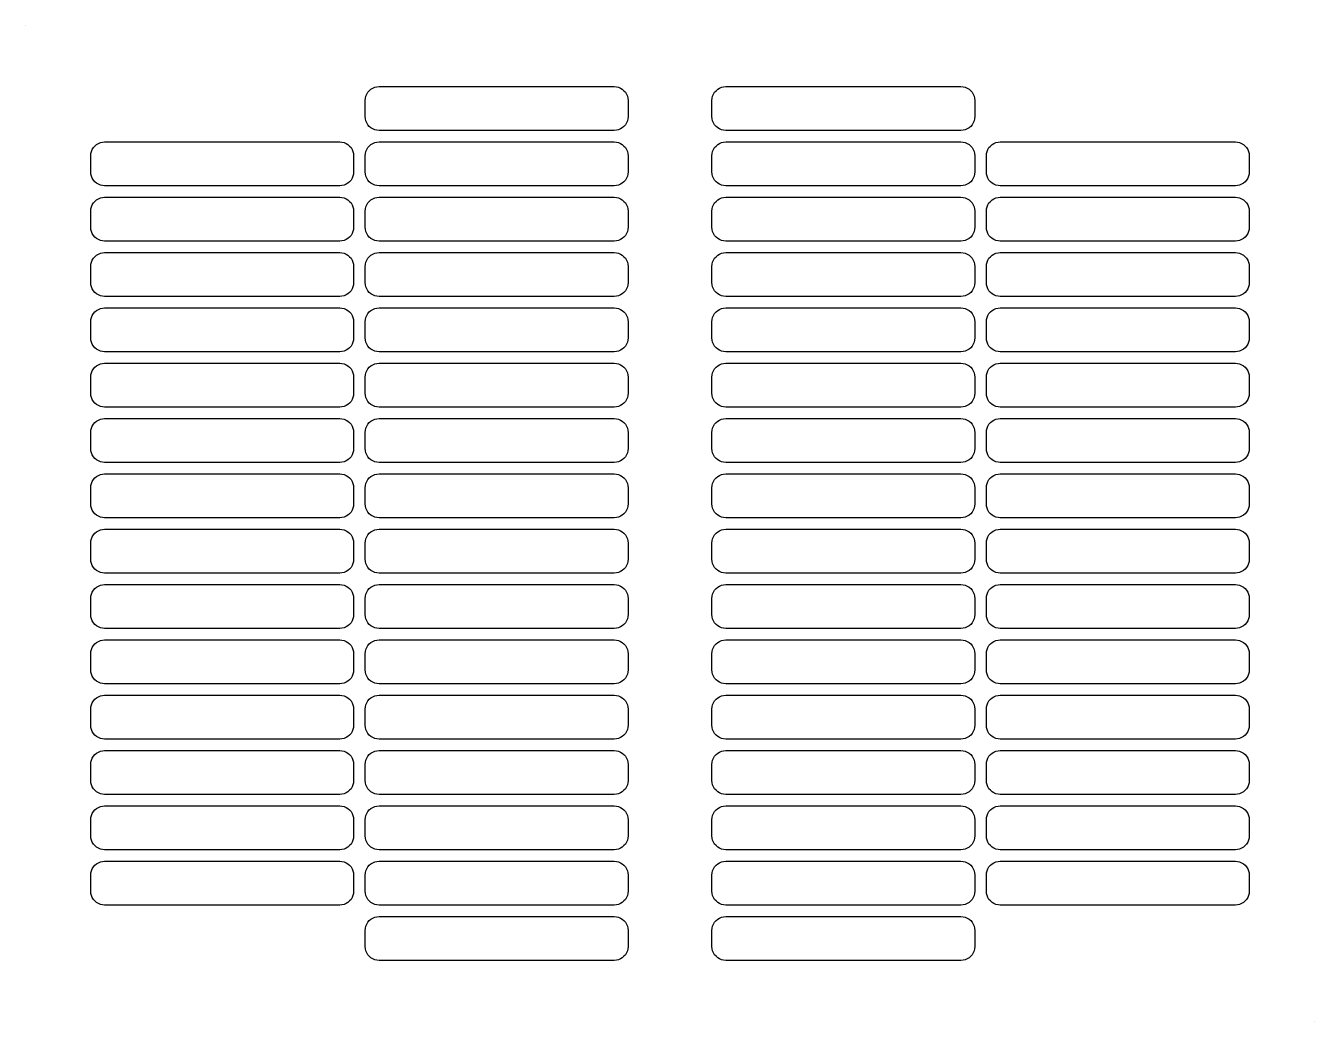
# Model space of a CAD drawing. Extents: x 0 to 279, y 0 to 216.
import ezdxf

# ---------------------------------------------------------------- set-up
doc = ezdxf.new("R2010")
doc.units = 0
doc.layers.add('ANCHOR', color=7, linetype='CONTINUOUS')
doc.layers.add('CUT', color=1, linetype='CONTINUOUS')

msp = doc.modelspace()

# ---------------------------------------------------------------- linework, layer by layer
at = {"layer": 'ANCHOR'}
for points in [[(0, 215.9), (0.01, 215.9), (0.01, 215.89), (0, 215.89)], [(279.39, 0.01), (279.4, 0.01), (279.4, 0), (279.39, 0)]]:
    msp.add_lwpolyline(points, close=True, dxfattribs=at)
at = {"layer": 'CUT'}
for points in [[(127.6, 202.7), (128.0693, 202.6631), (128.5271, 202.5532), (128.962, 202.373), (129.3634, 202.1271), (129.7213, 201.8213), (130.0271, 201.4634), (130.273, 201.062), (130.4532, 200.6271), (130.5631, 200.1693), (130.6, 199.7), (130.6, 196.2), (130.5631, 195.7307), (130.4532, 195.2729), (130.273, 194.838), (130.0271, 194.4366), (129.7213, 194.0787), (129.3634, 193.7729), (128.962, 193.527), (128.5271, 193.3468), (128.0693, 193.2369), (127.6, 193.2), (76.6, 193.2), (76.1307, 193.2369), (75.6729, 193.3468), (75.238, 193.527), (74.8366, 193.7729), (74.4787, 194.0787), (74.1729, 194.4366), (73.927, 194.838), (73.7468, 195.2729), (73.6369, 195.7307), (73.6, 196.2), (73.6, 199.7), (73.6369, 200.1693), (73.7468, 200.6271), (73.927, 201.062), (74.1729, 201.4634), (74.4787, 201.8213), (74.8366, 202.1271), (75.238, 202.373), (75.6729, 202.5532), (76.1307, 202.6631), (76.6, 202.7)], [(202.8, 202.7), (203.2693, 202.6631), (203.7271, 202.5532), (204.162, 202.373), (204.5634, 202.1271), (204.9213, 201.8213), (205.2271, 201.4634), (205.473, 201.062), (205.6532, 200.6271), (205.7631, 200.1693), (205.8, 199.7), (205.8, 196.2), (205.7631, 195.7307), (205.6532, 195.2729), (205.473, 194.838), (205.2271, 194.4366), (204.9213, 194.0787), (204.5634, 193.7729), (204.162, 193.527), (203.7271, 193.3468), (203.2693, 193.2369), (202.8, 193.2), (151.8, 193.2), (151.3307, 193.2369), (150.8729, 193.3468), (150.438, 193.527), (150.0366, 193.7729), (149.6787, 194.0787), (149.3729, 194.4366), (149.127, 194.838), (148.9468, 195.2729), (148.8369, 195.7307), (148.8, 196.2), (148.8, 199.7), (148.8369, 200.1693), (148.9468, 200.6271), (149.127, 201.062), (149.3729, 201.4634), (149.6787, 201.8213), (150.0366, 202.1271), (150.438, 202.373), (150.8729, 202.5532), (151.3307, 202.6631), (151.8, 202.7)], [(68.1, 190.7), (68.5693, 190.6631), (69.0271, 190.5532), (69.462, 190.373), (69.8634, 190.1271), (70.2213, 189.8213), (70.5271, 189.4634), (70.773, 189.062), (70.9532, 188.6271), (71.0631, 188.1693), (71.1, 187.7), (71.1, 184.2), (71.0631, 183.7307), (70.9532, 183.2729), (70.773, 182.838), (70.5271, 182.4366), (70.2213, 182.0787), (69.8634, 181.7729), (69.462, 181.527), (69.0271, 181.3468), (68.5693, 181.2369), (68.1, 181.2), (17.1, 181.2), (16.6307, 181.2369), (16.1729, 181.3468), (15.738, 181.527), (15.3366, 181.7729), (14.9787, 182.0787), (14.6729, 182.4366), (14.427, 182.838), (14.2468, 183.2729), (14.1369, 183.7307), (14.1, 184.2), (14.1, 187.7), (14.1369, 188.1693), (14.2468, 188.6271), (14.427, 189.062), (14.6729, 189.4634), (14.9787, 189.8213), (15.3366, 190.1271), (15.738, 190.373), (16.1729, 190.5532), (16.6307, 190.6631), (17.1, 190.7)], [(127.6, 190.7), (128.0693, 190.6631), (128.5271, 190.5532), (128.962, 190.373), (129.3634, 190.1271), (129.7213, 189.8213), (130.0271, 189.4634), (130.273, 189.062), (130.4532, 188.6271), (130.5631, 188.1693), (130.6, 187.7), (130.6, 184.2), (130.5631, 183.7307), (130.4532, 183.2729), (130.273, 182.838), (130.0271, 182.4366), (129.7213, 182.0787), (129.3634, 181.7729), (128.962, 181.527), (128.5271, 181.3468), (128.0693, 181.2369), (127.6, 181.2), (76.6, 181.2), (76.1307, 181.2369), (75.6729, 181.3468), (75.238, 181.527), (74.8366, 181.7729), (74.4787, 182.0787), (74.1729, 182.4366), (73.927, 182.838), (73.7468, 183.2729), (73.6369, 183.7307), (73.6, 184.2), (73.6, 187.7), (73.6369, 188.1693), (73.7468, 188.6271), (73.927, 189.062), (74.1729, 189.4634), (74.4787, 189.8213), (74.8366, 190.1271), (75.238, 190.373), (75.6729, 190.5532), (76.1307, 190.6631), (76.6, 190.7)], [(202.8, 190.7), (203.2693, 190.6631), (203.7271, 190.5532), (204.162, 190.373), (204.5634, 190.1271), (204.9213, 189.8213), (205.2271, 189.4634), (205.473, 189.062), (205.6532, 188.6271), (205.7631, 188.1693), (205.8, 187.7), (205.8, 184.2), (205.7631, 183.7307), (205.6532, 183.2729), (205.473, 182.838), (205.2271, 182.4366), (204.9213, 182.0787), (204.5634, 181.7729), (204.162, 181.527), (203.7271, 181.3468), (203.2693, 181.2369), (202.8, 181.2), (151.8, 181.2), (151.3307, 181.2369), (150.8729, 181.3468), (150.438, 181.527), (150.0366, 181.7729), (149.6787, 182.0787), (149.3729, 182.4366), (149.127, 182.838), (148.9468, 183.2729), (148.8369, 183.7307), (148.8, 184.2), (148.8, 187.7), (148.8369, 188.1693), (148.9468, 188.6271), (149.127, 189.062), (149.3729, 189.4634), (149.6787, 189.8213), (150.0366, 190.1271), (150.438, 190.373), (150.8729, 190.5532), (151.3307, 190.6631), (151.8, 190.7)], [(262.3, 190.7), (262.7693, 190.6631), (263.2271, 190.5532), (263.662, 190.373), (264.0634, 190.1271), (264.4213, 189.8213), (264.7271, 189.4634), (264.973, 189.062), (265.1532, 188.6271), (265.2631, 188.1693), (265.3, 187.7), (265.3, 184.2), (265.2631, 183.7307), (265.1532, 183.2729), (264.973, 182.838), (264.7271, 182.4366), (264.4213, 182.0787), (264.0634, 181.7729), (263.662, 181.527), (263.2271, 181.3468), (262.7693, 181.2369), (262.3, 181.2), (211.3, 181.2), (210.8307, 181.2369), (210.3729, 181.3468), (209.938, 181.527), (209.5366, 181.7729), (209.1787, 182.0787), (208.8729, 182.4366), (208.627, 182.838), (208.4468, 183.2729), (208.3369, 183.7307), (208.3, 184.2), (208.3, 187.7), (208.3369, 188.1693), (208.4468, 188.6271), (208.627, 189.062), (208.8729, 189.4634), (209.1787, 189.8213), (209.5366, 190.1271), (209.938, 190.373), (210.3729, 190.5532), (210.8307, 190.6631), (211.3, 190.7)], [(68.1, 178.7), (68.5693, 178.6631), (69.0271, 178.5532), (69.462, 178.373), (69.8634, 178.1271), (70.2213, 177.8213), (70.5271, 177.4634), (70.773, 177.062), (70.9532, 176.6271), (71.0631, 176.1693), (71.1, 175.7), (71.1, 172.2), (71.0631, 171.7307), (70.9532, 171.2729), (70.773, 170.838), (70.5271, 170.4366), (70.2213, 170.0787), (69.8634, 169.7729), (69.462, 169.527), (69.0271, 169.3468), (68.5693, 169.2369), (68.1, 169.2), (17.1, 169.2), (16.6307, 169.2369), (16.1729, 169.3468), (15.738, 169.527), (15.3366, 169.7729), (14.9787, 170.0787), (14.6729, 170.4366), (14.427, 170.838), (14.2468, 171.2729), (14.1369, 171.7307), (14.1, 172.2), (14.1, 175.7), (14.1369, 176.1693), (14.2468, 176.6271), (14.427, 177.062), (14.6729, 177.4634), (14.9787, 177.8213), (15.3366, 178.1271), (15.738, 178.373), (16.1729, 178.5532), (16.6307, 178.6631), (17.1, 178.7)], [(127.6, 178.7), (128.0693, 178.6631), (128.5271, 178.5532), (128.962, 178.373), (129.3634, 178.1271), (129.7213, 177.8213), (130.0271, 177.4634), (130.273, 177.062), (130.4532, 176.6271), (130.5631, 176.1693), (130.6, 175.7), (130.6, 172.2), (130.5631, 171.7307), (130.4532, 171.2729), (130.273, 170.838), (130.0271, 170.4366), (129.7213, 170.0787), (129.3634, 169.7729), (128.962, 169.527), (128.5271, 169.3468), (128.0693, 169.2369), (127.6, 169.2), (76.6, 169.2), (76.1307, 169.2369), (75.6729, 169.3468), (75.238, 169.527), (74.8366, 169.7729), (74.4787, 170.0787), (74.1729, 170.4366), (73.927, 170.838), (73.7468, 171.2729), (73.6369, 171.7307), (73.6, 172.2), (73.6, 175.7), (73.6369, 176.1693), (73.7468, 176.6271), (73.927, 177.062), (74.1729, 177.4634), (74.4787, 177.8213), (74.8366, 178.1271), (75.238, 178.373), (75.6729, 178.5532), (76.1307, 178.6631), (76.6, 178.7)], [(202.8, 178.7), (203.2693, 178.6631), (203.7271, 178.5532), (204.162, 178.373), (204.5634, 178.1271), (204.9213, 177.8213), (205.2271, 177.4634), (205.473, 177.062), (205.6532, 176.6271), (205.7631, 176.1693), (205.8, 175.7), (205.8, 172.2), (205.7631, 171.7307), (205.6532, 171.2729), (205.473, 170.838), (205.2271, 170.4366), (204.9213, 170.0787), (204.5634, 169.7729), (204.162, 169.527), (203.7271, 169.3468), (203.2693, 169.2369), (202.8, 169.2), (151.8, 169.2), (151.3307, 169.2369), (150.8729, 169.3468), (150.438, 169.527), (150.0366, 169.7729), (149.6787, 170.0787), (149.3729, 170.4366), (149.127, 170.838), (148.9468, 171.2729), (148.8369, 171.7307), (148.8, 172.2), (148.8, 175.7), (148.8369, 176.1693), (148.9468, 176.6271), (149.127, 177.062), (149.3729, 177.4634), (149.6787, 177.8213), (150.0366, 178.1271), (150.438, 178.373), (150.8729, 178.5532), (151.3307, 178.6631), (151.8, 178.7)], [(262.3, 178.7), (262.7693, 178.6631), (263.2271, 178.5532), (263.662, 178.373), (264.0634, 178.1271), (264.4213, 177.8213), (264.7271, 177.4634), (264.973, 177.062), (265.1532, 176.6271), (265.2631, 176.1693), (265.3, 175.7), (265.3, 172.2), (265.2631, 171.7307), (265.1532, 171.2729), (264.973, 170.838), (264.7271, 170.4366), (264.4213, 170.0787), (264.0634, 169.7729), (263.662, 169.527), (263.2271, 169.3468), (262.7693, 169.2369), (262.3, 169.2), (211.3, 169.2), (210.8307, 169.2369), (210.3729, 169.3468), (209.938, 169.527), (209.5366, 169.7729), (209.1787, 170.0787), (208.8729, 170.4366), (208.627, 170.838), (208.4468, 171.2729), (208.3369, 171.7307), (208.3, 172.2), (208.3, 175.7), (208.3369, 176.1693), (208.4468, 176.6271), (208.627, 177.062), (208.8729, 177.4634), (209.1787, 177.8213), (209.5366, 178.1271), (209.938, 178.373), (210.3729, 178.5532), (210.8307, 178.6631), (211.3, 178.7)], [(68.1, 166.7), (68.5693, 166.6631), (69.0271, 166.5532), (69.462, 166.373), (69.8634, 166.1271), (70.2213, 165.8213), (70.5271, 165.4634), (70.773, 165.062), (70.9532, 164.6271), (71.0631, 164.1693), (71.1, 163.7), (71.1, 160.2), (71.0631, 159.7307), (70.9532, 159.2729), (70.773, 158.838), (70.5271, 158.4366), (70.2213, 158.0787), (69.8634, 157.7729), (69.462, 157.527), (69.0271, 157.3468), (68.5693, 157.2369), (68.1, 157.2), (17.1, 157.2), (16.6307, 157.2369), (16.1729, 157.3468), (15.738, 157.527), (15.3366, 157.7729), (14.9787, 158.0787), (14.6729, 158.4366), (14.427, 158.838), (14.2468, 159.2729), (14.1369, 159.7307), (14.1, 160.2), (14.1, 163.7), (14.1369, 164.1693), (14.2468, 164.6271), (14.427, 165.062), (14.6729, 165.4634), (14.9787, 165.8213), (15.3366, 166.1271), (15.738, 166.373), (16.1729, 166.5532), (16.6307, 166.6631), (17.1, 166.7)], [(127.6, 166.7), (128.0693, 166.6631), (128.5271, 166.5532), (128.962, 166.373), (129.3634, 166.1271), (129.7213, 165.8213), (130.0271, 165.4634), (130.273, 165.062), (130.4532, 164.6271), (130.5631, 164.1693), (130.6, 163.7), (130.6, 160.2), (130.5631, 159.7307), (130.4532, 159.2729), (130.273, 158.838), (130.0271, 158.4366), (129.7213, 158.0787), (129.3634, 157.7729), (128.962, 157.527), (128.5271, 157.3468), (128.0693, 157.2369), (127.6, 157.2), (76.6, 157.2), (76.1307, 157.2369), (75.6729, 157.3468), (75.238, 157.527), (74.8366, 157.7729), (74.4787, 158.0787), (74.1729, 158.4366), (73.927, 158.838), (73.7468, 159.2729), (73.6369, 159.7307), (73.6, 160.2), (73.6, 163.7), (73.6369, 164.1693), (73.7468, 164.6271), (73.927, 165.062), (74.1729, 165.4634), (74.4787, 165.8213), (74.8366, 166.1271), (75.238, 166.373), (75.6729, 166.5532), (76.1307, 166.6631), (76.6, 166.7)], [(202.8, 166.7), (203.2693, 166.6631), (203.7271, 166.5532), (204.162, 166.373), (204.5634, 166.1271), (204.9213, 165.8213), (205.2271, 165.4634), (205.473, 165.062), (205.6532, 164.6271), (205.7631, 164.1693), (205.8, 163.7), (205.8, 160.2), (205.7631, 159.7307), (205.6532, 159.2729), (205.473, 158.838), (205.2271, 158.4366), (204.9213, 158.0787), (204.5634, 157.7729), (204.162, 157.527), (203.7271, 157.3468), (203.2693, 157.2369), (202.8, 157.2), (151.8, 157.2), (151.3307, 157.2369), (150.8729, 157.3468), (150.438, 157.527), (150.0366, 157.7729), (149.6787, 158.0787), (149.3729, 158.4366), (149.127, 158.838), (148.9468, 159.2729), (148.8369, 159.7307), (148.8, 160.2), (148.8, 163.7), (148.8369, 164.1693), (148.9468, 164.6271), (149.127, 165.062), (149.3729, 165.4634), (149.6787, 165.8213), (150.0366, 166.1271), (150.438, 166.373), (150.8729, 166.5532), (151.3307, 166.6631), (151.8, 166.7)], [(262.3, 166.7), (262.7693, 166.6631), (263.2271, 166.5532), (263.662, 166.373), (264.0634, 166.1271), (264.4213, 165.8213), (264.7271, 165.4634), (264.973, 165.062), (265.1532, 164.6271), (265.2631, 164.1693), (265.3, 163.7), (265.3, 160.2), (265.2631, 159.7307), (265.1532, 159.2729), (264.973, 158.838), (264.7271, 158.4366), (264.4213, 158.0787), (264.0634, 157.7729), (263.662, 157.527), (263.2271, 157.3468), (262.7693, 157.2369), (262.3, 157.2), (211.3, 157.2), (210.8307, 157.2369), (210.3729, 157.3468), (209.938, 157.527), (209.5366, 157.7729), (209.1787, 158.0787), (208.8729, 158.4366), (208.627, 158.838), (208.4468, 159.2729), (208.3369, 159.7307), (208.3, 160.2), (208.3, 163.7), (208.3369, 164.1693), (208.4468, 164.6271), (208.627, 165.062), (208.8729, 165.4634), (209.1787, 165.8213), (209.5366, 166.1271), (209.938, 166.373), (210.3729, 166.5532), (210.8307, 166.6631), (211.3, 166.7)], [(68.1, 154.7), (68.5693, 154.6631), (69.0271, 154.5532), (69.462, 154.373), (69.8634, 154.1271), (70.2213, 153.8213), (70.5271, 153.4634), (70.773, 153.062), (70.9532, 152.6271), (71.0631, 152.1693), (71.1, 151.7), (71.1, 148.2), (71.0631, 147.7307), (70.9532, 147.2729), (70.773, 146.838), (70.5271, 146.4366), (70.2213, 146.0787), (69.8634, 145.7729), (69.462, 145.527), (69.0271, 145.3468), (68.5693, 145.2369), (68.1, 145.2), (17.1, 145.2), (16.6307, 145.2369), (16.1729, 145.3468), (15.738, 145.527), (15.3366, 145.7729), (14.9787, 146.0787), (14.6729, 146.4366), (14.427, 146.838), (14.2468, 147.2729), (14.1369, 147.7307), (14.1, 148.2), (14.1, 151.7), (14.1369, 152.1693), (14.2468, 152.6271), (14.427, 153.062), (14.6729, 153.4634), (14.9787, 153.8213), (15.3366, 154.1271), (15.738, 154.373), (16.1729, 154.5532), (16.6307, 154.6631), (17.1, 154.7)], [(127.6, 154.7), (128.0693, 154.6631), (128.5271, 154.5532), (128.962, 154.373), (129.3634, 154.1271), (129.7213, 153.8213), (130.0271, 153.4634), (130.273, 153.062), (130.4532, 152.6271), (130.5631, 152.1693), (130.6, 151.7), (130.6, 148.2), (130.5631, 147.7307), (130.4532, 147.2729), (130.273, 146.838), (130.0271, 146.4366), (129.7213, 146.0787), (129.3634, 145.7729), (128.962, 145.527), (128.5271, 145.3468), (128.0693, 145.2369), (127.6, 145.2), (76.6, 145.2), (76.1307, 145.2369), (75.6729, 145.3468), (75.238, 145.527), (74.8366, 145.7729), (74.4787, 146.0787), (74.1729, 146.4366), (73.927, 146.838), (73.7468, 147.2729), (73.6369, 147.7307), (73.6, 148.2), (73.6, 151.7), (73.6369, 152.1693), (73.7468, 152.6271), (73.927, 153.062), (74.1729, 153.4634), (74.4787, 153.8213), (74.8366, 154.1271), (75.238, 154.373), (75.6729, 154.5532), (76.1307, 154.6631), (76.6, 154.7)], [(202.8, 154.7), (203.2693, 154.6631), (203.7271, 154.5532), (204.162, 154.373), (204.5634, 154.1271), (204.9213, 153.8213), (205.2271, 153.4634), (205.473, 153.062), (205.6532, 152.6271), (205.7631, 152.1693), (205.8, 151.7), (205.8, 148.2), (205.7631, 147.7307), (205.6532, 147.2729), (205.473, 146.838), (205.2271, 146.4366), (204.9213, 146.0787), (204.5634, 145.7729), (204.162, 145.527), (203.7271, 145.3468), (203.2693, 145.2369), (202.8, 145.2), (151.8, 145.2), (151.3307, 145.2369), (150.8729, 145.3468), (150.438, 145.527), (150.0366, 145.7729), (149.6787, 146.0787), (149.3729, 146.4366), (149.127, 146.838), (148.9468, 147.2729), (148.8369, 147.7307), (148.8, 148.2), (148.8, 151.7), (148.8369, 152.1693), (148.9468, 152.6271), (149.127, 153.062), (149.3729, 153.4634), (149.6787, 153.8213), (150.0366, 154.1271), (150.438, 154.373), (150.8729, 154.5532), (151.3307, 154.6631), (151.8, 154.7)], [(262.3, 154.7), (262.7693, 154.6631), (263.2271, 154.5532), (263.662, 154.373), (264.0634, 154.1271), (264.4213, 153.8213), (264.7271, 153.4634), (264.973, 153.062), (265.1532, 152.6271), (265.2631, 152.1693), (265.3, 151.7), (265.3, 148.2), (265.2631, 147.7307), (265.1532, 147.2729), (264.973, 146.838), (264.7271, 146.4366), (264.4213, 146.0787), (264.0634, 145.7729), (263.662, 145.527), (263.2271, 145.3468), (262.7693, 145.2369), (262.3, 145.2), (211.3, 145.2), (210.8307, 145.2369), (210.3729, 145.3468), (209.938, 145.527), (209.5366, 145.7729), (209.1787, 146.0787), (208.8729, 146.4366), (208.627, 146.838), (208.4468, 147.2729), (208.3369, 147.7307), (208.3, 148.2), (208.3, 151.7), (208.3369, 152.1693), (208.4468, 152.6271), (208.627, 153.062), (208.8729, 153.4634), (209.1787, 153.8213), (209.5366, 154.1271), (209.938, 154.373), (210.3729, 154.5532), (210.8307, 154.6631), (211.3, 154.7)], [(68.1, 142.7), (68.5693, 142.6631), (69.0271, 142.5532), (69.462, 142.373), (69.8634, 142.1271), (70.2213, 141.8213), (70.5271, 141.4634), (70.773, 141.062), (70.9532, 140.6271), (71.0631, 140.1693), (71.1, 139.7), (71.1, 136.2), (71.0631, 135.7307), (70.9532, 135.2729), (70.773, 134.838), (70.5271, 134.4366), (70.2213, 134.0787), (69.8634, 133.7729), (69.462, 133.527), (69.0271, 133.3468), (68.5693, 133.2369), (68.1, 133.2), (17.1, 133.2), (16.6307, 133.2369), (16.1729, 133.3468), (15.738, 133.527), (15.3366, 133.7729), (14.9787, 134.0787), (14.6729, 134.4366), (14.427, 134.838), (14.2468, 135.2729), (14.1369, 135.7307), (14.1, 136.2), (14.1, 139.7), (14.1369, 140.1693), (14.2468, 140.6271), (14.427, 141.062), (14.6729, 141.4634), (14.9787, 141.8213), (15.3366, 142.1271), (15.738, 142.373), (16.1729, 142.5532), (16.6307, 142.6631), (17.1, 142.7)], [(127.6, 142.7), (128.0693, 142.6631), (128.5271, 142.5532), (128.962, 142.373), (129.3634, 142.1271), (129.7213, 141.8213), (130.0271, 141.4634), (130.273, 141.062), (130.4532, 140.6271), (130.5631, 140.1693), (130.6, 139.7), (130.6, 136.2), (130.5631, 135.7307), (130.4532, 135.2729), (130.273, 134.838), (130.0271, 134.4366), (129.7213, 134.0787), (129.3634, 133.7729), (128.962, 133.527), (128.5271, 133.3468), (128.0693, 133.2369), (127.6, 133.2), (76.6, 133.2), (76.1307, 133.2369), (75.6729, 133.3468), (75.238, 133.527), (74.8366, 133.7729), (74.4787, 134.0787), (74.1729, 134.4366), (73.927, 134.838), (73.7468, 135.2729), (73.6369, 135.7307), (73.6, 136.2), (73.6, 139.7), (73.6369, 140.1693), (73.7468, 140.6271), (73.927, 141.062), (74.1729, 141.4634), (74.4787, 141.8213), (74.8366, 142.1271), (75.238, 142.373), (75.6729, 142.5532), (76.1307, 142.6631), (76.6, 142.7)], [(202.8, 142.7), (203.2693, 142.6631), (203.7271, 142.5532), (204.162, 142.373), (204.5634, 142.1271), (204.9213, 141.8213), (205.2271, 141.4634), (205.473, 141.062), (205.6532, 140.6271), (205.7631, 140.1693), (205.8, 139.7), (205.8, 136.2), (205.7631, 135.7307), (205.6532, 135.2729), (205.473, 134.838), (205.2271, 134.4366), (204.9213, 134.0787), (204.5634, 133.7729), (204.162, 133.527), (203.7271, 133.3468), (203.2693, 133.2369), (202.8, 133.2), (151.8, 133.2), (151.3307, 133.2369), (150.8729, 133.3468), (150.438, 133.527), (150.0366, 133.7729), (149.6787, 134.0787), (149.3729, 134.4366), (149.127, 134.838), (148.9468, 135.2729), (148.8369, 135.7307), (148.8, 136.2), (148.8, 139.7), (148.8369, 140.1693), (148.9468, 140.6271), (149.127, 141.062), (149.3729, 141.4634), (149.6787, 141.8213), (150.0366, 142.1271), (150.438, 142.373), (150.8729, 142.5532), (151.3307, 142.6631), (151.8, 142.7)], [(262.3, 142.7), (262.7693, 142.6631), (263.2271, 142.5532), (263.662, 142.373), (264.0634, 142.1271), (264.4213, 141.8213), (264.7271, 141.4634), (264.973, 141.062), (265.1532, 140.6271), (265.2631, 140.1693), (265.3, 139.7), (265.3, 136.2), (265.2631, 135.7307), (265.1532, 135.2729), (264.973, 134.838), (264.7271, 134.4366), (264.4213, 134.0787), (264.0634, 133.7729), (263.662, 133.527), (263.2271, 133.3468), (262.7693, 133.2369), (262.3, 133.2), (211.3, 133.2), (210.8307, 133.2369), (210.3729, 133.3468), (209.938, 133.527), (209.5366, 133.7729), (209.1787, 134.0787), (208.8729, 134.4366), (208.627, 134.838), (208.4468, 135.2729), (208.3369, 135.7307), (208.3, 136.2), (208.3, 139.7), (208.3369, 140.1693), (208.4468, 140.6271), (208.627, 141.062), (208.8729, 141.4634), (209.1787, 141.8213), (209.5366, 142.1271), (209.938, 142.373), (210.3729, 142.5532), (210.8307, 142.6631), (211.3, 142.7)], [(68.1, 130.7), (68.5693, 130.6631), (69.0271, 130.5532), (69.462, 130.373), (69.8634, 130.1271), (70.2213, 129.8213), (70.5271, 129.4634), (70.773, 129.062), (70.9532, 128.6271), (71.0631, 128.1693), (71.1, 127.7), (71.1, 124.2), (71.0631, 123.7307), (70.9532, 123.2729), (70.773, 122.838), (70.5271, 122.4366), (70.2213, 122.0787), (69.8634, 121.7729), (69.462, 121.527), (69.0271, 121.3468), (68.5693, 121.2369), (68.1, 121.2), (17.1, 121.2), (16.6307, 121.2369), (16.1729, 121.3468), (15.738, 121.527), (15.3366, 121.7729), (14.9787, 122.0787), (14.6729, 122.4366), (14.427, 122.838), (14.2468, 123.2729), (14.1369, 123.7307), (14.1, 124.2), (14.1, 127.7), (14.1369, 128.1693), (14.2468, 128.6271), (14.427, 129.062), (14.6729, 129.4634), (14.9787, 129.8213), (15.3366, 130.1271), (15.738, 130.373), (16.1729, 130.5532), (16.6307, 130.6631), (17.1, 130.7)], [(127.6, 130.7), (128.0693, 130.6631), (128.5271, 130.5532), (128.962, 130.373), (129.3634, 130.1271), (129.7213, 129.8213), (130.0271, 129.4634), (130.273, 129.062), (130.4532, 128.6271), (130.5631, 128.1693), (130.6, 127.7), (130.6, 124.2), (130.5631, 123.7307), (130.4532, 123.2729), (130.273, 122.838), (130.0271, 122.4366), (129.7213, 122.0787), (129.3634, 121.7729), (128.962, 121.527), (128.5271, 121.3468), (128.0693, 121.2369), (127.6, 121.2), (76.6, 121.2), (76.1307, 121.2369), (75.6729, 121.3468), (75.238, 121.527), (74.8366, 121.7729), (74.4787, 122.0787), (74.1729, 122.4366), (73.927, 122.838), (73.7468, 123.2729), (73.6369, 123.7307), (73.6, 124.2), (73.6, 127.7), (73.6369, 128.1693), (73.7468, 128.6271), (73.927, 129.062), (74.1729, 129.4634), (74.4787, 129.8213), (74.8366, 130.1271), (75.238, 130.373), (75.6729, 130.5532), (76.1307, 130.6631), (76.6, 130.7)], [(202.8, 130.7), (203.2693, 130.6631), (203.7271, 130.5532), (204.162, 130.373), (204.5634, 130.1271), (204.9213, 129.8213), (205.2271, 129.4634), (205.473, 129.062), (205.6532, 128.6271), (205.7631, 128.1693), (205.8, 127.7), (205.8, 124.2), (205.7631, 123.7307), (205.6532, 123.2729), (205.473, 122.838), (205.2271, 122.4366), (204.9213, 122.0787), (204.5634, 121.7729), (204.162, 121.527), (203.7271, 121.3468), (203.2693, 121.2369), (202.8, 121.2), (151.8, 121.2), (151.3307, 121.2369), (150.8729, 121.3468), (150.438, 121.527), (150.0366, 121.7729), (149.6787, 122.0787), (149.3729, 122.4366), (149.127, 122.838), (148.9468, 123.2729), (148.8369, 123.7307), (148.8, 124.2), (148.8, 127.7), (148.8369, 128.1693), (148.9468, 128.6271), (149.127, 129.062), (149.3729, 129.4634), (149.6787, 129.8213), (150.0366, 130.1271), (150.438, 130.373), (150.8729, 130.5532), (151.3307, 130.6631), (151.8, 130.7)], [(262.3, 130.7), (262.7693, 130.6631), (263.2271, 130.5532), (263.662, 130.373), (264.0634, 130.1271), (264.4213, 129.8213), (264.7271, 129.4634), (264.973, 129.062), (265.1532, 128.6271), (265.2631, 128.1693), (265.3, 127.7), (265.3, 124.2), (265.2631, 123.7307), (265.1532, 123.2729), (264.973, 122.838), (264.7271, 122.4366), (264.4213, 122.0787), (264.0634, 121.7729), (263.662, 121.527), (263.2271, 121.3468), (262.7693, 121.2369), (262.3, 121.2), (211.3, 121.2), (210.8307, 121.2369), (210.3729, 121.3468), (209.938, 121.527), (209.5366, 121.7729), (209.1787, 122.0787), (208.8729, 122.4366), (208.627, 122.838), (208.4468, 123.2729), (208.3369, 123.7307), (208.3, 124.2), (208.3, 127.7), (208.3369, 128.1693), (208.4468, 128.6271), (208.627, 129.062), (208.8729, 129.4634), (209.1787, 129.8213), (209.5366, 130.1271), (209.938, 130.373), (210.3729, 130.5532), (210.8307, 130.6631), (211.3, 130.7)], [(68.1, 118.7), (68.5693, 118.6631), (69.0271, 118.5532), (69.462, 118.373), (69.8634, 118.1271), (70.2213, 117.8213), (70.5271, 117.4634), (70.773, 117.062), (70.9532, 116.6271), (71.0631, 116.1693), (71.1, 115.7), (71.1, 112.2), (71.0631, 111.7307), (70.9532, 111.2729), (70.773, 110.838), (70.5271, 110.4366), (70.2213, 110.0787), (69.8634, 109.7729), (69.462, 109.527), (69.0271, 109.3468), (68.5693, 109.2369), (68.1, 109.2), (17.1, 109.2), (16.6307, 109.2369), (16.1729, 109.3468), (15.738, 109.527), (15.3366, 109.7729), (14.9787, 110.0787), (14.6729, 110.4366), (14.427, 110.838), (14.2468, 111.2729), (14.1369, 111.7307), (14.1, 112.2), (14.1, 115.7), (14.1369, 116.1693), (14.2468, 116.6271), (14.427, 117.062), (14.6729, 117.4634), (14.9787, 117.8213), (15.3366, 118.1271), (15.738, 118.373), (16.1729, 118.5532), (16.6307, 118.6631), (17.1, 118.7)], [(127.6, 118.7), (128.0693, 118.6631), (128.5271, 118.5532), (128.962, 118.373), (129.3634, 118.1271), (129.7213, 117.8213), (130.0271, 117.4634), (130.273, 117.062), (130.4532, 116.6271), (130.5631, 116.1693), (130.6, 115.7), (130.6, 112.2), (130.5631, 111.7307), (130.4532, 111.2729), (130.273, 110.838), (130.0271, 110.4366), (129.7213, 110.0787), (129.3634, 109.7729), (128.962, 109.527), (128.5271, 109.3468), (128.0693, 109.2369), (127.6, 109.2), (76.6, 109.2), (76.1307, 109.2369), (75.6729, 109.3468), (75.238, 109.527), (74.8366, 109.7729), (74.4787, 110.0787), (74.1729, 110.4366), (73.927, 110.838), (73.7468, 111.2729), (73.6369, 111.7307), (73.6, 112.2), (73.6, 115.7), (73.6369, 116.1693), (73.7468, 116.6271), (73.927, 117.062), (74.1729, 117.4634), (74.4787, 117.8213), (74.8366, 118.1271), (75.238, 118.373), (75.6729, 118.5532), (76.1307, 118.6631), (76.6, 118.7)], [(202.8, 118.7), (203.2693, 118.6631), (203.7271, 118.5532), (204.162, 118.373), (204.5634, 118.1271), (204.9213, 117.8213), (205.2271, 117.4634), (205.473, 117.062), (205.6532, 116.6271), (205.7631, 116.1693), (205.8, 115.7), (205.8, 112.2), (205.7631, 111.7307), (205.6532, 111.2729), (205.473, 110.838), (205.2271, 110.4366), (204.9213, 110.0787), (204.5634, 109.7729), (204.162, 109.527), (203.7271, 109.3468), (203.2693, 109.2369), (202.8, 109.2), (151.8, 109.2), (151.3307, 109.2369), (150.8729, 109.3468), (150.438, 109.527), (150.0366, 109.7729), (149.6787, 110.0787), (149.3729, 110.4366), (149.127, 110.838), (148.9468, 111.2729), (148.8369, 111.7307), (148.8, 112.2), (148.8, 115.7), (148.8369, 116.1693), (148.9468, 116.6271), (149.127, 117.062), (149.3729, 117.4634), (149.6787, 117.8213), (150.0366, 118.1271), (150.438, 118.373), (150.8729, 118.5532), (151.3307, 118.6631), (151.8, 118.7)], [(262.3, 118.7), (262.7693, 118.6631), (263.2271, 118.5532), (263.662, 118.373), (264.0634, 118.1271), (264.4213, 117.8213), (264.7271, 117.4634), (264.973, 117.062), (265.1532, 116.6271), (265.2631, 116.1693), (265.3, 115.7), (265.3, 112.2), (265.2631, 111.7307), (265.1532, 111.2729), (264.973, 110.838), (264.7271, 110.4366), (264.4213, 110.0787), (264.0634, 109.7729), (263.662, 109.527), (263.2271, 109.3468), (262.7693, 109.2369), (262.3, 109.2), (211.3, 109.2), (210.8307, 109.2369), (210.3729, 109.3468), (209.938, 109.527), (209.5366, 109.7729), (209.1787, 110.0787), (208.8729, 110.4366), (208.627, 110.838), (208.4468, 111.2729), (208.3369, 111.7307), (208.3, 112.2), (208.3, 115.7), (208.3369, 116.1693), (208.4468, 116.6271), (208.627, 117.062), (208.8729, 117.4634), (209.1787, 117.8213), (209.5366, 118.1271), (209.938, 118.373), (210.3729, 118.5532), (210.8307, 118.6631), (211.3, 118.7)], [(68.1, 106.7), (68.5693, 106.6631), (69.0271, 106.5532), (69.462, 106.373), (69.8634, 106.1271), (70.2213, 105.8213), (70.5271, 105.4634), (70.773, 105.062), (70.9532, 104.6271), (71.0631, 104.1693), (71.1, 103.7), (71.1, 100.2), (71.0631, 99.7307), (70.9532, 99.2729), (70.773, 98.838), (70.5271, 98.4366), (70.2213, 98.0787), (69.8634, 97.7729), (69.462, 97.527), (69.0271, 97.3468), (68.5693, 97.2369), (68.1, 97.2), (17.1, 97.2), (16.6307, 97.2369), (16.1729, 97.3468), (15.738, 97.527), (15.3366, 97.7729), (14.9787, 98.0787), (14.6729, 98.4366), (14.427, 98.838), (14.2468, 99.2729), (14.1369, 99.7307), (14.1, 100.2), (14.1, 103.7), (14.1369, 104.1693), (14.2468, 104.6271), (14.427, 105.062), (14.6729, 105.4634), (14.9787, 105.8213), (15.3366, 106.1271), (15.738, 106.373), (16.1729, 106.5532), (16.6307, 106.6631), (17.1, 106.7)], [(127.6, 106.7), (128.0693, 106.6631), (128.5271, 106.5532), (128.962, 106.373), (129.3634, 106.1271), (129.7213, 105.8213), (130.0271, 105.4634), (130.273, 105.062), (130.4532, 104.6271), (130.5631, 104.1693), (130.6, 103.7), (130.6, 100.2), (130.5631, 99.7307), (130.4532, 99.2729), (130.273, 98.838), (130.0271, 98.4366), (129.7213, 98.0787), (129.3634, 97.7729), (128.962, 97.527), (128.5271, 97.3468), (128.0693, 97.2369), (127.6, 97.2), (76.6, 97.2), (76.1307, 97.2369), (75.6729, 97.3468), (75.238, 97.527), (74.8366, 97.7729), (74.4787, 98.0787), (74.1729, 98.4366), (73.927, 98.838), (73.7468, 99.2729), (73.6369, 99.7307), (73.6, 100.2), (73.6, 103.7), (73.6369, 104.1693), (73.7468, 104.6271), (73.927, 105.062), (74.1729, 105.4634), (74.4787, 105.8213), (74.8366, 106.1271), (75.238, 106.373), (75.6729, 106.5532), (76.1307, 106.6631), (76.6, 106.7)], [(202.8, 106.7), (203.2693, 106.6631), (203.7271, 106.5532), (204.162, 106.373), (204.5634, 106.1271), (204.9213, 105.8213), (205.2271, 105.4634), (205.473, 105.062), (205.6532, 104.6271), (205.7631, 104.1693), (205.8, 103.7), (205.8, 100.2), (205.7631, 99.7307), (205.6532, 99.2729), (205.473, 98.838), (205.2271, 98.4366), (204.9213, 98.0787), (204.5634, 97.7729), (204.162, 97.527), (203.7271, 97.3468), (203.2693, 97.2369), (202.8, 97.2), (151.8, 97.2), (151.3307, 97.2369), (150.8729, 97.3468), (150.438, 97.527), (150.0366, 97.7729), (149.6787, 98.0787), (149.3729, 98.4366), (149.127, 98.838), (148.9468, 99.2729), (148.8369, 99.7307), (148.8, 100.2), (148.8, 103.7), (148.8369, 104.1693), (148.9468, 104.6271), (149.127, 105.062), (149.3729, 105.4634), (149.6787, 105.8213), (150.0366, 106.1271), (150.438, 106.373), (150.8729, 106.5532), (151.3307, 106.6631), (151.8, 106.7)], [(262.3, 106.7), (262.7693, 106.6631), (263.2271, 106.5532), (263.662, 106.373), (264.0634, 106.1271), (264.4213, 105.8213), (264.7271, 105.4634), (264.973, 105.062), (265.1532, 104.6271), (265.2631, 104.1693), (265.3, 103.7), (265.3, 100.2), (265.2631, 99.7307), (265.1532, 99.2729), (264.973, 98.838), (264.7271, 98.4366), (264.4213, 98.0787), (264.0634, 97.7729), (263.662, 97.527), (263.2271, 97.3468), (262.7693, 97.2369), (262.3, 97.2), (211.3, 97.2), (210.8307, 97.2369), (210.3729, 97.3468), (209.938, 97.527), (209.5366, 97.7729), (209.1787, 98.0787), (208.8729, 98.4366), (208.627, 98.838), (208.4468, 99.2729), (208.3369, 99.7307), (208.3, 100.2), (208.3, 103.7), (208.3369, 104.1693), (208.4468, 104.6271), (208.627, 105.062), (208.8729, 105.4634), (209.1787, 105.8213), (209.5366, 106.1271), (209.938, 106.373), (210.3729, 106.5532), (210.8307, 106.6631), (211.3, 106.7)], [(68.1, 94.7), (68.5693, 94.6631), (69.0271, 94.5532), (69.462, 94.373), (69.8634, 94.1271), (70.2213, 93.8213), (70.5271, 93.4634), (70.773, 93.062), (70.9532, 92.6271), (71.0631, 92.1693), (71.1, 91.7), (71.1, 88.2), (71.0631, 87.7307), (70.9532, 87.2729), (70.773, 86.838), (70.5271, 86.4366), (70.2213, 86.0787), (69.8634, 85.7729), (69.462, 85.527), (69.0271, 85.3468), (68.5693, 85.2369), (68.1, 85.2), (17.1, 85.2), (16.6307, 85.2369), (16.1729, 85.3468), (15.738, 85.527), (15.3366, 85.7729), (14.9787, 86.0787), (14.6729, 86.4366), (14.427, 86.838), (14.2468, 87.2729), (14.1369, 87.7307), (14.1, 88.2), (14.1, 91.7), (14.1369, 92.1693), (14.2468, 92.6271), (14.427, 93.062), (14.6729, 93.4634), (14.9787, 93.8213), (15.3366, 94.1271), (15.738, 94.373), (16.1729, 94.5532), (16.6307, 94.6631), (17.1, 94.7)], [(127.6, 94.7), (128.0693, 94.6631), (128.5271, 94.5532), (128.962, 94.373), (129.3634, 94.1271), (129.7213, 93.8213), (130.0271, 93.4634), (130.273, 93.062), (130.4532, 92.6271), (130.5631, 92.1693), (130.6, 91.7), (130.6, 88.2), (130.5631, 87.7307), (130.4532, 87.2729), (130.273, 86.838), (130.0271, 86.4366), (129.7213, 86.0787), (129.3634, 85.7729), (128.962, 85.527), (128.5271, 85.3468), (128.0693, 85.2369), (127.6, 85.2), (76.6, 85.2), (76.1307, 85.2369), (75.6729, 85.3468), (75.238, 85.527), (74.8366, 85.7729), (74.4787, 86.0787), (74.1729, 86.4366), (73.927, 86.838), (73.7468, 87.2729), (73.6369, 87.7307), (73.6, 88.2), (73.6, 91.7), (73.6369, 92.1693), (73.7468, 92.6271), (73.927, 93.062), (74.1729, 93.4634), (74.4787, 93.8213), (74.8366, 94.1271), (75.238, 94.373), (75.6729, 94.5532), (76.1307, 94.6631), (76.6, 94.7)], [(202.8, 94.7), (203.2693, 94.6631), (203.7271, 94.5532), (204.162, 94.373), (204.5634, 94.1271), (204.9213, 93.8213), (205.2271, 93.4634), (205.473, 93.062), (205.6532, 92.6271), (205.7631, 92.1693), (205.8, 91.7), (205.8, 88.2), (205.7631, 87.7307), (205.6532, 87.2729), (205.473, 86.838), (205.2271, 86.4366), (204.9213, 86.0787), (204.5634, 85.7729), (204.162, 85.527), (203.7271, 85.3468), (203.2693, 85.2369), (202.8, 85.2), (151.8, 85.2), (151.3307, 85.2369), (150.8729, 85.3468), (150.438, 85.527), (150.0366, 85.7729), (149.6787, 86.0787), (149.3729, 86.4366), (149.127, 86.838), (148.9468, 87.2729), (148.8369, 87.7307), (148.8, 88.2), (148.8, 91.7), (148.8369, 92.1693), (148.9468, 92.6271), (149.127, 93.062), (149.3729, 93.4634), (149.6787, 93.8213), (150.0366, 94.1271), (150.438, 94.373), (150.8729, 94.5532), (151.3307, 94.6631), (151.8, 94.7)], [(262.3, 94.7), (262.7693, 94.6631), (263.2271, 94.5532), (263.662, 94.373), (264.0634, 94.1271), (264.4213, 93.8213), (264.7271, 93.4634), (264.973, 93.062), (265.1532, 92.6271), (265.2631, 92.1693), (265.3, 91.7), (265.3, 88.2), (265.2631, 87.7307), (265.1532, 87.2729), (264.973, 86.838), (264.7271, 86.4366), (264.4213, 86.0787), (264.0634, 85.7729), (263.662, 85.527), (263.2271, 85.3468), (262.7693, 85.2369), (262.3, 85.2), (211.3, 85.2), (210.8307, 85.2369), (210.3729, 85.3468), (209.938, 85.527), (209.5366, 85.7729), (209.1787, 86.0787), (208.8729, 86.4366), (208.627, 86.838), (208.4468, 87.2729), (208.3369, 87.7307), (208.3, 88.2), (208.3, 91.7), (208.3369, 92.1693), (208.4468, 92.6271), (208.627, 93.062), (208.8729, 93.4634), (209.1787, 93.8213), (209.5366, 94.1271), (209.938, 94.373), (210.3729, 94.5532), (210.8307, 94.6631), (211.3, 94.7)], [(68.1, 82.7), (68.5693, 82.6631), (69.0271, 82.5532), (69.462, 82.373), (69.8634, 82.1271), (70.2213, 81.8213), (70.5271, 81.4634), (70.773, 81.062), (70.9532, 80.6271), (71.0631, 80.1693), (71.1, 79.7), (71.1, 76.2), (71.0631, 75.7307), (70.9532, 75.2729), (70.773, 74.838), (70.5271, 74.4366), (70.2213, 74.0787), (69.8634, 73.7729), (69.462, 73.527), (69.0271, 73.3468), (68.5693, 73.2369), (68.1, 73.2), (17.1, 73.2), (16.6307, 73.2369), (16.1729, 73.3468), (15.738, 73.527), (15.3366, 73.7729), (14.9787, 74.0787), (14.6729, 74.4366), (14.427, 74.838), (14.2468, 75.2729), (14.1369, 75.7307), (14.1, 76.2), (14.1, 79.7), (14.1369, 80.1693), (14.2468, 80.6271), (14.427, 81.062), (14.6729, 81.4634), (14.9787, 81.8213), (15.3366, 82.1271), (15.738, 82.373), (16.1729, 82.5532), (16.6307, 82.6631), (17.1, 82.7)], [(127.6, 82.7), (128.0693, 82.6631), (128.5271, 82.5532), (128.962, 82.373), (129.3634, 82.1271), (129.7213, 81.8213), (130.0271, 81.4634), (130.273, 81.062), (130.4532, 80.6271), (130.5631, 80.1693), (130.6, 79.7), (130.6, 76.2), (130.5631, 75.7307), (130.4532, 75.2729), (130.273, 74.838), (130.0271, 74.4366), (129.7213, 74.0787), (129.3634, 73.7729), (128.962, 73.527), (128.5271, 73.3468), (128.0693, 73.2369), (127.6, 73.2), (76.6, 73.2), (76.1307, 73.2369), (75.6729, 73.3468), (75.238, 73.527), (74.8366, 73.7729), (74.4787, 74.0787), (74.1729, 74.4366), (73.927, 74.838), (73.7468, 75.2729), (73.6369, 75.7307), (73.6, 76.2), (73.6, 79.7), (73.6369, 80.1693), (73.7468, 80.6271), (73.927, 81.062), (74.1729, 81.4634), (74.4787, 81.8213), (74.8366, 82.1271), (75.238, 82.373), (75.6729, 82.5532), (76.1307, 82.6631), (76.6, 82.7)], [(202.8, 82.7), (203.2693, 82.6631), (203.7271, 82.5532), (204.162, 82.373), (204.5634, 82.1271), (204.9213, 81.8213), (205.2271, 81.4634), (205.473, 81.062), (205.6532, 80.6271), (205.7631, 80.1693), (205.8, 79.7), (205.8, 76.2), (205.7631, 75.7307), (205.6532, 75.2729), (205.473, 74.838), (205.2271, 74.4366), (204.9213, 74.0787), (204.5634, 73.7729), (204.162, 73.527), (203.7271, 73.3468), (203.2693, 73.2369), (202.8, 73.2), (151.8, 73.2), (151.3307, 73.2369), (150.8729, 73.3468), (150.438, 73.527), (150.0366, 73.7729), (149.6787, 74.0787), (149.3729, 74.4366), (149.127, 74.838), (148.9468, 75.2729), (148.8369, 75.7307), (148.8, 76.2), (148.8, 79.7), (148.8369, 80.1693), (148.9468, 80.6271), (149.127, 81.062), (149.3729, 81.4634), (149.6787, 81.8213), (150.0366, 82.1271), (150.438, 82.373), (150.8729, 82.5532), (151.3307, 82.6631), (151.8, 82.7)], [(262.3, 82.7), (262.7693, 82.6631), (263.2271, 82.5532), (263.662, 82.373), (264.0634, 82.1271), (264.4213, 81.8213), (264.7271, 81.4634), (264.973, 81.062), (265.1532, 80.6271), (265.2631, 80.1693), (265.3, 79.7), (265.3, 76.2), (265.2631, 75.7307), (265.1532, 75.2729), (264.973, 74.838), (264.7271, 74.4366), (264.4213, 74.0787), (264.0634, 73.7729), (263.662, 73.527), (263.2271, 73.3468), (262.7693, 73.2369), (262.3, 73.2), (211.3, 73.2), (210.8307, 73.2369), (210.3729, 73.3468), (209.938, 73.527), (209.5366, 73.7729), (209.1787, 74.0787), (208.8729, 74.4366), (208.627, 74.838), (208.4468, 75.2729), (208.3369, 75.7307), (208.3, 76.2), (208.3, 79.7), (208.3369, 80.1693), (208.4468, 80.6271), (208.627, 81.062), (208.8729, 81.4634), (209.1787, 81.8213), (209.5366, 82.1271), (209.938, 82.373), (210.3729, 82.5532), (210.8307, 82.6631), (211.3, 82.7)], [(68.1, 70.7), (68.5693, 70.6631), (69.0271, 70.5532), (69.462, 70.373), (69.8634, 70.1271), (70.2213, 69.8213), (70.5271, 69.4634), (70.773, 69.062), (70.9532, 68.6271), (71.0631, 68.1693), (71.1, 67.7), (71.1, 64.2), (71.0631, 63.7307), (70.9532, 63.2729), (70.773, 62.838), (70.5271, 62.4366), (70.2213, 62.0787), (69.8634, 61.7729), (69.462, 61.527), (69.0271, 61.3468), (68.5693, 61.2369), (68.1, 61.2), (17.1, 61.2), (16.6307, 61.2369), (16.1729, 61.3468), (15.738, 61.527), (15.3366, 61.7729), (14.9787, 62.0787), (14.6729, 62.4366), (14.427, 62.838), (14.2468, 63.2729), (14.1369, 63.7307), (14.1, 64.2), (14.1, 67.7), (14.1369, 68.1693), (14.2468, 68.6271), (14.427, 69.062), (14.6729, 69.4634), (14.9787, 69.8213), (15.3366, 70.1271), (15.738, 70.373), (16.1729, 70.5532), (16.6307, 70.6631), (17.1, 70.7)], [(127.6, 70.7), (128.0693, 70.6631), (128.5271, 70.5532), (128.962, 70.373), (129.3634, 70.1271), (129.7213, 69.8213), (130.0271, 69.4634), (130.273, 69.062), (130.4532, 68.6271), (130.5631, 68.1693), (130.6, 67.7), (130.6, 64.2), (130.5631, 63.7307), (130.4532, 63.2729), (130.273, 62.838), (130.0271, 62.4366), (129.7213, 62.0787), (129.3634, 61.7729), (128.962, 61.527), (128.5271, 61.3468), (128.0693, 61.2369), (127.6, 61.2), (76.6, 61.2), (76.1307, 61.2369), (75.6729, 61.3468), (75.238, 61.527), (74.8366, 61.7729), (74.4787, 62.0787), (74.1729, 62.4366), (73.927, 62.838), (73.7468, 63.2729), (73.6369, 63.7307), (73.6, 64.2), (73.6, 67.7), (73.6369, 68.1693), (73.7468, 68.6271), (73.927, 69.062), (74.1729, 69.4634), (74.4787, 69.8213), (74.8366, 70.1271), (75.238, 70.373), (75.6729, 70.5532), (76.1307, 70.6631), (76.6, 70.7)], [(202.8, 70.7), (203.2693, 70.6631), (203.7271, 70.5532), (204.162, 70.373), (204.5634, 70.1271), (204.9213, 69.8213), (205.2271, 69.4634), (205.473, 69.062), (205.6532, 68.6271), (205.7631, 68.1693), (205.8, 67.7), (205.8, 64.2), (205.7631, 63.7307), (205.6532, 63.2729), (205.473, 62.838), (205.2271, 62.4366), (204.9213, 62.0787), (204.5634, 61.7729), (204.162, 61.527), (203.7271, 61.3468), (203.2693, 61.2369), (202.8, 61.2), (151.8, 61.2), (151.3307, 61.2369), (150.8729, 61.3468), (150.438, 61.527), (150.0366, 61.7729), (149.6787, 62.0787), (149.3729, 62.4366), (149.127, 62.838), (148.9468, 63.2729), (148.8369, 63.7307), (148.8, 64.2), (148.8, 67.7), (148.8369, 68.1693), (148.9468, 68.6271), (149.127, 69.062), (149.3729, 69.4634), (149.6787, 69.8213), (150.0366, 70.1271), (150.438, 70.373), (150.8729, 70.5532), (151.3307, 70.6631), (151.8, 70.7)], [(262.3, 70.7), (262.7693, 70.6631), (263.2271, 70.5532), (263.662, 70.373), (264.0634, 70.1271), (264.4213, 69.8213), (264.7271, 69.4634), (264.973, 69.062), (265.1532, 68.6271), (265.2631, 68.1693), (265.3, 67.7), (265.3, 64.2), (265.2631, 63.7307), (265.1532, 63.2729), (264.973, 62.838), (264.7271, 62.4366), (264.4213, 62.0787), (264.0634, 61.7729), (263.662, 61.527), (263.2271, 61.3468), (262.7693, 61.2369), (262.3, 61.2), (211.3, 61.2), (210.8307, 61.2369), (210.3729, 61.3468), (209.938, 61.527), (209.5366, 61.7729), (209.1787, 62.0787), (208.8729, 62.4366), (208.627, 62.838), (208.4468, 63.2729), (208.3369, 63.7307), (208.3, 64.2), (208.3, 67.7), (208.3369, 68.1693), (208.4468, 68.6271), (208.627, 69.062), (208.8729, 69.4634), (209.1787, 69.8213), (209.5366, 70.1271), (209.938, 70.373), (210.3729, 70.5532), (210.8307, 70.6631), (211.3, 70.7)], [(68.1, 58.7), (68.5693, 58.6631), (69.0271, 58.5532), (69.462, 58.373), (69.8634, 58.1271), (70.2213, 57.8213), (70.5271, 57.4634), (70.773, 57.062), (70.9532, 56.6271), (71.0631, 56.1693), (71.1, 55.7), (71.1, 52.2), (71.0631, 51.7307), (70.9532, 51.2729), (70.773, 50.838), (70.5271, 50.4366), (70.2213, 50.0787), (69.8634, 49.7729), (69.462, 49.527), (69.0271, 49.3468), (68.5693, 49.2369), (68.1, 49.2), (17.1, 49.2), (16.6307, 49.2369), (16.1729, 49.3468), (15.738, 49.527), (15.3366, 49.7729), (14.9787, 50.0787), (14.6729, 50.4366), (14.427, 50.838), (14.2468, 51.2729), (14.1369, 51.7307), (14.1, 52.2), (14.1, 55.7), (14.1369, 56.1693), (14.2468, 56.6271), (14.427, 57.062), (14.6729, 57.4634), (14.9787, 57.8213), (15.3366, 58.1271), (15.738, 58.373), (16.1729, 58.5532), (16.6307, 58.6631), (17.1, 58.7)], [(127.6, 58.7), (128.0693, 58.6631), (128.5271, 58.5532), (128.962, 58.373), (129.3634, 58.1271), (129.7213, 57.8213), (130.0271, 57.4634), (130.273, 57.062), (130.4532, 56.6271), (130.5631, 56.1693), (130.6, 55.7), (130.6, 52.2), (130.5631, 51.7307), (130.4532, 51.2729), (130.273, 50.838), (130.0271, 50.4366), (129.7213, 50.0787), (129.3634, 49.7729), (128.962, 49.527), (128.5271, 49.3468), (128.0693, 49.2369), (127.6, 49.2), (76.6, 49.2), (76.1307, 49.2369), (75.6729, 49.3468), (75.238, 49.527), (74.8366, 49.7729), (74.4787, 50.0787), (74.1729, 50.4366), (73.927, 50.838), (73.7468, 51.2729), (73.6369, 51.7307), (73.6, 52.2), (73.6, 55.7), (73.6369, 56.1693), (73.7468, 56.6271), (73.927, 57.062), (74.1729, 57.4634), (74.4787, 57.8213), (74.8366, 58.1271), (75.238, 58.373), (75.6729, 58.5532), (76.1307, 58.6631), (76.6, 58.7)], [(202.8, 58.7), (203.2693, 58.6631), (203.7271, 58.5532), (204.162, 58.373), (204.5634, 58.1271), (204.9213, 57.8213), (205.2271, 57.4634), (205.473, 57.062), (205.6532, 56.6271), (205.7631, 56.1693), (205.8, 55.7), (205.8, 52.2), (205.7631, 51.7307), (205.6532, 51.2729), (205.473, 50.838), (205.2271, 50.4366), (204.9213, 50.0787), (204.5634, 49.7729), (204.162, 49.527), (203.7271, 49.3468), (203.2693, 49.2369), (202.8, 49.2), (151.8, 49.2), (151.3307, 49.2369), (150.8729, 49.3468), (150.438, 49.527), (150.0366, 49.7729), (149.6787, 50.0787), (149.3729, 50.4366), (149.127, 50.838), (148.9468, 51.2729), (148.8369, 51.7307), (148.8, 52.2), (148.8, 55.7), (148.8369, 56.1693), (148.9468, 56.6271), (149.127, 57.062), (149.3729, 57.4634), (149.6787, 57.8213), (150.0366, 58.1271), (150.438, 58.373), (150.8729, 58.5532), (151.3307, 58.6631), (151.8, 58.7)], [(262.3, 58.7), (262.7693, 58.6631), (263.2271, 58.5532), (263.662, 58.373), (264.0634, 58.1271), (264.4213, 57.8213), (264.7271, 57.4634), (264.973, 57.062), (265.1532, 56.6271), (265.2631, 56.1693), (265.3, 55.7), (265.3, 52.2), (265.2631, 51.7307), (265.1532, 51.2729), (264.973, 50.838), (264.7271, 50.4366), (264.4213, 50.0787), (264.0634, 49.7729), (263.662, 49.527), (263.2271, 49.3468), (262.7693, 49.2369), (262.3, 49.2), (211.3, 49.2), (210.8307, 49.2369), (210.3729, 49.3468), (209.938, 49.527), (209.5366, 49.7729), (209.1787, 50.0787), (208.8729, 50.4366), (208.627, 50.838), (208.4468, 51.2729), (208.3369, 51.7307), (208.3, 52.2), (208.3, 55.7), (208.3369, 56.1693), (208.4468, 56.6271), (208.627, 57.062), (208.8729, 57.4634), (209.1787, 57.8213), (209.5366, 58.1271), (209.938, 58.373), (210.3729, 58.5532), (210.8307, 58.6631), (211.3, 58.7)], [(68.1, 46.7), (68.5693, 46.6631), (69.0271, 46.5532), (69.462, 46.373), (69.8634, 46.1271), (70.2213, 45.8213), (70.5271, 45.4634), (70.773, 45.062), (70.9532, 44.6271), (71.0631, 44.1693), (71.1, 43.7), (71.1, 40.2), (71.0631, 39.7307), (70.9532, 39.2729), (70.773, 38.838), (70.5271, 38.4366), (70.2213, 38.0787), (69.8634, 37.7729), (69.462, 37.527), (69.0271, 37.3468), (68.5693, 37.2369), (68.1, 37.2), (17.1, 37.2), (16.6307, 37.2369), (16.1729, 37.3468), (15.738, 37.527), (15.3366, 37.7729), (14.9787, 38.0787), (14.6729, 38.4366), (14.427, 38.838), (14.2468, 39.2729), (14.1369, 39.7307), (14.1, 40.2), (14.1, 43.7), (14.1369, 44.1693), (14.2468, 44.6271), (14.427, 45.062), (14.6729, 45.4634), (14.9787, 45.8213), (15.3366, 46.1271), (15.738, 46.373), (16.1729, 46.5532), (16.6307, 46.6631), (17.1, 46.7)], [(127.6, 46.7), (128.0693, 46.6631), (128.5271, 46.5532), (128.962, 46.373), (129.3634, 46.1271), (129.7213, 45.8213), (130.0271, 45.4634), (130.273, 45.062), (130.4532, 44.6271), (130.5631, 44.1693), (130.6, 43.7), (130.6, 40.2), (130.5631, 39.7307), (130.4532, 39.2729), (130.273, 38.838), (130.0271, 38.4366), (129.7213, 38.0787), (129.3634, 37.7729), (128.962, 37.527), (128.5271, 37.3468), (128.0693, 37.2369), (127.6, 37.2), (76.6, 37.2), (76.1307, 37.2369), (75.6729, 37.3468), (75.238, 37.527), (74.8366, 37.7729), (74.4787, 38.0787), (74.1729, 38.4366), (73.927, 38.838), (73.7468, 39.2729), (73.6369, 39.7307), (73.6, 40.2), (73.6, 43.7), (73.6369, 44.1693), (73.7468, 44.6271), (73.927, 45.062), (74.1729, 45.4634), (74.4787, 45.8213), (74.8366, 46.1271), (75.238, 46.373), (75.6729, 46.5532), (76.1307, 46.6631), (76.6, 46.7)], [(202.8, 46.7), (203.2693, 46.6631), (203.7271, 46.5532), (204.162, 46.373), (204.5634, 46.1271), (204.9213, 45.8213), (205.2271, 45.4634), (205.473, 45.062), (205.6532, 44.6271), (205.7631, 44.1693), (205.8, 43.7), (205.8, 40.2), (205.7631, 39.7307), (205.6532, 39.2729), (205.473, 38.838), (205.2271, 38.4366), (204.9213, 38.0787), (204.5634, 37.7729), (204.162, 37.527), (203.7271, 37.3468), (203.2693, 37.2369), (202.8, 37.2), (151.8, 37.2), (151.3307, 37.2369), (150.8729, 37.3468), (150.438, 37.527), (150.0366, 37.7729), (149.6787, 38.0787), (149.3729, 38.4366), (149.127, 38.838), (148.9468, 39.2729), (148.8369, 39.7307), (148.8, 40.2), (148.8, 43.7), (148.8369, 44.1693), (148.9468, 44.6271), (149.127, 45.062), (149.3729, 45.4634), (149.6787, 45.8213), (150.0366, 46.1271), (150.438, 46.373), (150.8729, 46.5532), (151.3307, 46.6631), (151.8, 46.7)], [(262.3, 46.7), (262.7693, 46.6631), (263.2271, 46.5532), (263.662, 46.373), (264.0634, 46.1271), (264.4213, 45.8213), (264.7271, 45.4634), (264.973, 45.062), (265.1532, 44.6271), (265.2631, 44.1693), (265.3, 43.7), (265.3, 40.2), (265.2631, 39.7307), (265.1532, 39.2729), (264.973, 38.838), (264.7271, 38.4366), (264.4213, 38.0787), (264.0634, 37.7729), (263.662, 37.527), (263.2271, 37.3468), (262.7693, 37.2369), (262.3, 37.2), (211.3, 37.2), (210.8307, 37.2369), (210.3729, 37.3468), (209.938, 37.527), (209.5366, 37.7729), (209.1787, 38.0787), (208.8729, 38.4366), (208.627, 38.838), (208.4468, 39.2729), (208.3369, 39.7307), (208.3, 40.2), (208.3, 43.7), (208.3369, 44.1693), (208.4468, 44.6271), (208.627, 45.062), (208.8729, 45.4634), (209.1787, 45.8213), (209.5366, 46.1271), (209.938, 46.373), (210.3729, 46.5532), (210.8307, 46.6631), (211.3, 46.7)], [(68.1, 34.7), (68.5693, 34.6631), (69.0271, 34.5532), (69.462, 34.373), (69.8634, 34.1271), (70.2213, 33.8213), (70.5271, 33.4634), (70.773, 33.062), (70.9532, 32.6271), (71.0631, 32.1693), (71.1, 31.7), (71.1, 28.2), (71.0631, 27.7307), (70.9532, 27.2729), (70.773, 26.838), (70.5271, 26.4366), (70.2213, 26.0787), (69.8634, 25.7729), (69.462, 25.527), (69.0271, 25.3468), (68.5693, 25.2369), (68.1, 25.2), (17.1, 25.2), (16.6307, 25.2369), (16.1729, 25.3468), (15.738, 25.527), (15.3366, 25.7729), (14.9787, 26.0787), (14.6729, 26.4366), (14.427, 26.838), (14.2468, 27.2729), (14.1369, 27.7307), (14.1, 28.2), (14.1, 31.7), (14.1369, 32.1693), (14.2468, 32.6271), (14.427, 33.062), (14.6729, 33.4634), (14.9787, 33.8213), (15.3366, 34.1271), (15.738, 34.373), (16.1729, 34.5532), (16.6307, 34.6631), (17.1, 34.7)], [(127.6, 34.7), (128.0693, 34.6631), (128.5271, 34.5532), (128.962, 34.373), (129.3634, 34.1271), (129.7213, 33.8213), (130.0271, 33.4634), (130.273, 33.062), (130.4532, 32.6271), (130.5631, 32.1693), (130.6, 31.7), (130.6, 28.2), (130.5631, 27.7307), (130.4532, 27.2729), (130.273, 26.838), (130.0271, 26.4366), (129.7213, 26.0787), (129.3634, 25.7729), (128.962, 25.527), (128.5271, 25.3468), (128.0693, 25.2369), (127.6, 25.2), (76.6, 25.2), (76.1307, 25.2369), (75.6729, 25.3468), (75.238, 25.527), (74.8366, 25.7729), (74.4787, 26.0787), (74.1729, 26.4366), (73.927, 26.838), (73.7468, 27.2729), (73.6369, 27.7307), (73.6, 28.2), (73.6, 31.7), (73.6369, 32.1693), (73.7468, 32.6271), (73.927, 33.062), (74.1729, 33.4634), (74.4787, 33.8213), (74.8366, 34.1271), (75.238, 34.373), (75.6729, 34.5532), (76.1307, 34.6631), (76.6, 34.7)], [(202.8, 34.7), (203.2693, 34.6631), (203.7271, 34.5532), (204.162, 34.373), (204.5634, 34.1271), (204.9213, 33.8213), (205.2271, 33.4634), (205.473, 33.062), (205.6532, 32.6271), (205.7631, 32.1693), (205.8, 31.7), (205.8, 28.2), (205.7631, 27.7307), (205.6532, 27.2729), (205.473, 26.838), (205.2271, 26.4366), (204.9213, 26.0787), (204.5634, 25.7729), (204.162, 25.527), (203.7271, 25.3468), (203.2693, 25.2369), (202.8, 25.2), (151.8, 25.2), (151.3307, 25.2369), (150.8729, 25.3468), (150.438, 25.527), (150.0366, 25.7729), (149.6787, 26.0787), (149.3729, 26.4366), (149.127, 26.838), (148.9468, 27.2729), (148.8369, 27.7307), (148.8, 28.2), (148.8, 31.7), (148.8369, 32.1693), (148.9468, 32.6271), (149.127, 33.062), (149.3729, 33.4634), (149.6787, 33.8213), (150.0366, 34.1271), (150.438, 34.373), (150.8729, 34.5532), (151.3307, 34.6631), (151.8, 34.7)], [(262.3, 34.7), (262.7693, 34.6631), (263.2271, 34.5532), (263.662, 34.373), (264.0634, 34.1271), (264.4213, 33.8213), (264.7271, 33.4634), (264.973, 33.062), (265.1532, 32.6271), (265.2631, 32.1693), (265.3, 31.7), (265.3, 28.2), (265.2631, 27.7307), (265.1532, 27.2729), (264.973, 26.838), (264.7271, 26.4366), (264.4213, 26.0787), (264.0634, 25.7729), (263.662, 25.527), (263.2271, 25.3468), (262.7693, 25.2369), (262.3, 25.2), (211.3, 25.2), (210.8307, 25.2369), (210.3729, 25.3468), (209.938, 25.527), (209.5366, 25.7729), (209.1787, 26.0787), (208.8729, 26.4366), (208.627, 26.838), (208.4468, 27.2729), (208.3369, 27.7307), (208.3, 28.2), (208.3, 31.7), (208.3369, 32.1693), (208.4468, 32.6271), (208.627, 33.062), (208.8729, 33.4634), (209.1787, 33.8213), (209.5366, 34.1271), (209.938, 34.373), (210.3729, 34.5532), (210.8307, 34.6631), (211.3, 34.7)], [(127.6, 22.7), (128.0693, 22.6631), (128.5271, 22.5532), (128.962, 22.373), (129.3634, 22.1271), (129.7213, 21.8213), (130.0271, 21.4634), (130.273, 21.062), (130.4532, 20.6271), (130.5631, 20.1693), (130.6, 19.7), (130.6, 16.2), (130.5631, 15.7307), (130.4532, 15.2729), (130.273, 14.838), (130.0271, 14.4366), (129.7213, 14.0787), (129.3634, 13.7729), (128.962, 13.527), (128.5271, 13.3468), (128.0693, 13.2369), (127.6, 13.2), (76.6, 13.2), (76.1307, 13.2369), (75.6729, 13.3468), (75.238, 13.527), (74.8366, 13.7729), (74.4787, 14.0787), (74.1729, 14.4366), (73.927, 14.838), (73.7468, 15.2729), (73.6369, 15.7307), (73.6, 16.2), (73.6, 19.7), (73.6369, 20.1693), (73.7468, 20.6271), (73.927, 21.062), (74.1729, 21.4634), (74.4787, 21.8213), (74.8366, 22.1271), (75.238, 22.373), (75.6729, 22.5532), (76.1307, 22.6631), (76.6, 22.7)], [(202.8, 22.7), (203.2693, 22.6631), (203.7271, 22.5532), (204.162, 22.373), (204.5634, 22.1271), (204.9213, 21.8213), (205.2271, 21.4634), (205.473, 21.062), (205.6532, 20.6271), (205.7631, 20.1693), (205.8, 19.7), (205.8, 16.2), (205.7631, 15.7307), (205.6532, 15.2729), (205.473, 14.838), (205.2271, 14.4366), (204.9213, 14.0787), (204.5634, 13.7729), (204.162, 13.527), (203.7271, 13.3468), (203.2693, 13.2369), (202.8, 13.2), (151.8, 13.2), (151.3307, 13.2369), (150.8729, 13.3468), (150.438, 13.527), (150.0366, 13.7729), (149.6787, 14.0787), (149.3729, 14.4366), (149.127, 14.838), (148.9468, 15.2729), (148.8369, 15.7307), (148.8, 16.2), (148.8, 19.7), (148.8369, 20.1693), (148.9468, 20.6271), (149.127, 21.062), (149.3729, 21.4634), (149.6787, 21.8213), (150.0366, 22.1271), (150.438, 22.373), (150.8729, 22.5532), (151.3307, 22.6631), (151.8, 22.7)]]:
    msp.add_lwpolyline(points, close=True, dxfattribs=at)

doc.saveas('drawing.dxf')
